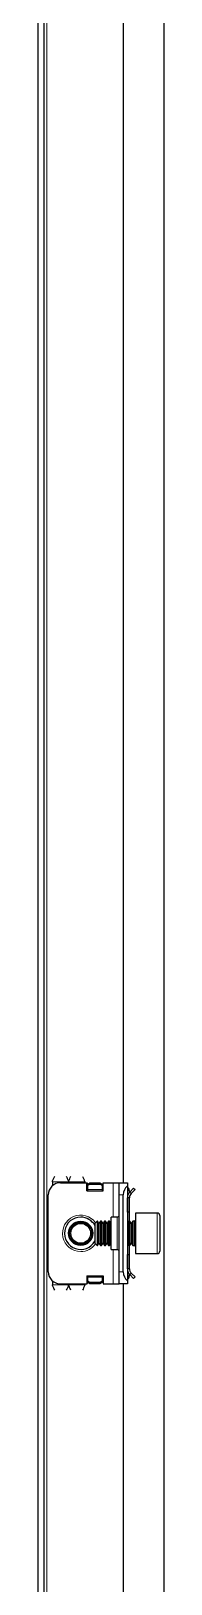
# Model space of a CAD drawing. Header units: millimetres. Extents: x -598 to 2041, y -624 to 1170.
# Drawn here: x 895.2 to 926.2, y -110.4 to 273.1 of the extents above; entities that cross this region are included whole.
import ezdxf

# ---------------------------------------------------------------- set-up
doc = ezdxf.new("R2010")
doc.units = ezdxf.units.MM

msp = doc.modelspace()

# ---------------------------------------------------------------- linework, layer by layer
at = {"color": 7, "linetype": 'Continuous', "lineweight": 25}
for p, q in [((895.19, -491.79), (895.19, 1069.21)), ((896.69, -491.79), (896.69, 1069.21)), ((926.19, 1038.21), (926.19, -460.79)), ((916.19, 588.71), (916.19, -11.29)), ((898.69, -11.04), (898.69, -12.05)), ((900.69, -11.29), (907.19, -11.29)), ((906.69, -11.04), (906.69, -11.29)), ((907.19, -13.29), (907.19, -11.29)), ((907.39, -11.4), (907.19, -11.4)), ((907.39, -13.29), (907.39, -11.4)), ((907.44, -11.67), (907.94, -11.31)), ((907.94, -11.31), (907.94, -11.67)), ((907.94, -11.31), (910.44, -11.31)), ((910.44, -11.67), (910.44, -11.31)), ((910.44, -11.31), (910.94, -11.67)), ((911.19, -13.29), (911.19, -11.29)), ((911.19, -11.29), (913.69, -11.29)), ((913.69, -11.29), (915.19, -11.29)), ((915.19, -11.29), (917.19, -11.29)), ((915.19, -14.29), (915.19, -11.29)), ((917.19, -11.29), (917.19, -12.05)), ((897.69, -33.29), (897.69, -14.29)), ((907.19, -13.29), (911.19, -13.29)), ((907.94, -11.67), (907.44, -12.02)), ((907.44, -12.02), (907.44, -11.67)), ((907.44, -12.93), (907.44, -12.02)), ((907.44, -13.29), (907.44, -12.93)), ((907.94, -11.67), (910.44, -11.67)), ((910.94, -12.02), (910.44, -11.67)), ((910.94, -11.67), (910.94, -12.02)), ((910.94, -12.02), (910.94, -12.93)), ((910.94, -12.93), (910.94, -13.29)), ((915.19, -33.29), (915.19, -14.29)), ((916.19, -33.29), (916.19, -14.29)), ((917.19, -12.05), (917.19, -35.52)), ((917.19, -12.37), (917.4, -12.58)), ((917.69, -15.04), (917.19, -15.04)), ((917.19, -18.54), (917.19, -15.04)), ((917.69, -13.29), (917.69, -13.75)), ((917.69, -18.54), (917.69, -15.04)), ((917.78, -13.62), (918.75, -12.65)), ((918.13, -13.98), (917.78, -13.62)), ((918.13, -13.98), (919.11, -13)), ((918.75, -12.65), (919.11, -13)), ((917.69, -18.54), (917.19, -18.54)), ((917.69, -20.79), (917.69, -18.54)), ((924.59, -18.79), (919.19, -18.79)), ((919.19, -18.79), (919.19, -28.79)), ((909.75, -20.79), (909.19, -21.34)), ((909.19, -21.34), (909.19, -26.23)), ((909.8, -20.79), (909.75, -20.79)), ((909.75, -20.79), (909.75, -26.79)), ((910.19, -21.34), (909.8, -20.79)), ((909.8, -20.79), (909.8, -26.31)), ((910.58, -20.79), (910.19, -21.34)), ((910.19, -21.34), (910.19, -25.85)), ((910.8, -20.79), (910.58, -20.79)), ((910.58, -20.79), (910.58, -26.31)), ((911.19, -21.34), (910.8, -20.79)), ((910.8, -20.79), (910.8, -26.31)), ((911.58, -20.79), (911.19, -21.34)), ((911.19, -21.34), (911.19, -25.85)), ((911.8, -20.79), (911.58, -20.79)), ((911.58, -20.79), (911.58, -26.31)), ((912.19, -21.34), (911.8, -20.79)), ((911.8, -20.79), (911.8, -26.31)), ((912.58, -20.79), (912.19, -21.34)), ((912.19, -21.34), (912.19, -25.85)), ((912.8, -20.79), (912.58, -20.79)), ((912.58, -20.79), (912.58, -26.31)), ((913.19, -21.34), (912.8, -20.79)), ((912.8, -20.79), (912.8, -26.31)), ((914.69, -19.79), (913.19, -19.79)), ((913.19, -27.79), (913.19, -19.79)), ((917.58, -20.79), (917.19, -21.34)), ((917.8, -20.79), (917.58, -20.79)), ((917.58, -20.79), (917.58, -26.31)), ((918.19, -21.34), (917.8, -20.79)), ((917.8, -20.79), (917.8, -26.31)), ((918.58, -20.79), (918.19, -21.34)), ((918.19, -21.34), (918.19, -25.85)), ((918.94, -20.79), (918.58, -20.79)), ((918.58, -20.79), (918.58, -26.31)), ((925.19, -19.39), (925.19, -28.19)), ((909.19, -26.23), (909.75, -26.79)), ((909.75, -26.79), (909.8, -26.79)), ((909.8, -26.79), (910.19, -26.23)), ((909.8, -26.31), (909.8, -26.79)), ((910.19, -25.85), (910.19, -26.23)), ((910.19, -26.23), (910.58, -26.79)), ((910.58, -26.31), (910.58, -26.79)), ((910.58, -26.79), (910.8, -26.79)), ((910.8, -26.79), (911.19, -26.23)), ((910.8, -26.31), (910.8, -26.79)), ((911.19, -25.85), (911.19, -26.23)), ((911.19, -26.23), (911.58, -26.79)), ((911.58, -26.31), (911.58, -26.79)), ((911.58, -26.79), (911.8, -26.79)), ((911.8, -26.79), (912.19, -26.23)), ((911.8, -26.31), (911.8, -26.79)), ((912.19, -25.85), (912.19, -26.23)), ((912.19, -26.23), (912.58, -26.79)), ((912.58, -26.31), (912.58, -26.79)), ((912.58, -26.79), (912.8, -26.79)), ((912.8, -26.79), (913.19, -26.23)), ((912.8, -26.31), (912.8, -26.79)), ((917.19, -26.23), (917.58, -26.79)), ((917.58, -26.31), (917.58, -26.79)), ((917.58, -26.79), (917.8, -26.79)), ((917.69, -29.04), (917.69, -26.79)), ((917.8, -26.79), (918.19, -26.23)), ((917.8, -26.31), (917.8, -26.79)), ((918.19, -25.85), (918.19, -26.23)), ((918.19, -26.23), (918.58, -26.79)), ((918.58, -26.31), (918.58, -26.79)), ((918.58, -26.79), (918.94, -26.79)), ((913.19, -27.79), (914.69, -27.79)), ((917.19, -32.54), (917.19, -29.04)), ((917.19, -29.04), (917.69, -29.04)), ((917.69, -32.54), (917.69, -29.04)), ((919.19, -28.79), (924.59, -28.79)), ((907.19, -34.29), (907.19, -36.29)), ((907.19, -34.29), (911.19, -34.29)), ((907.39, -36.17), (907.39, -34.29)), ((907.44, -34.64), (907.44, -34.29)), ((910.94, -34.29), (910.94, -34.64)), ((911.19, -34.29), (911.19, -36.29)), ((915.19, -36.29), (915.19, -33.29)), ((917.69, -32.54), (917.19, -32.54)), ((917.69, -34.29), (917.69, -33.89)), ((918.13, -33.6), (917.78, -33.95)), ((917.78, -33.95), (918.75, -34.93)), ((918.13, -33.6), (919.11, -34.57)), ((898.69, -35.52), (898.69, -36.54)), ((900.69, -36.29), (907.19, -36.29)), ((906.69, -36.29), (906.69, -36.54)), ((907.19, -36.17), (907.39, -36.17)), ((907.44, -35.55), (907.44, -34.64)), ((907.44, -35.55), (907.94, -35.91)), ((907.44, -35.91), (907.44, -35.55)), ((907.94, -36.26), (907.44, -35.91)), ((910.44, -35.91), (907.94, -35.91)), ((907.94, -35.91), (907.94, -36.26)), ((910.44, -36.26), (907.94, -36.26)), ((910.44, -35.91), (910.94, -35.55)), ((910.44, -36.26), (910.44, -35.91)), ((910.94, -35.91), (910.44, -36.26)), ((910.94, -34.64), (910.94, -35.55)), ((910.94, -35.55), (910.94, -35.91)), ((911.19, -36.29), (913.69, -36.29)), ((913.69, -36.29), (915.19, -36.29)), ((917.19, -36.29), (915.19, -36.29)), ((916.19, -36.29), (916.19, -411.29)), ((917.4, -34.99), (917.19, -35.2)), ((917.19, -35.52), (917.19, -36.29)), ((918.75, -34.93), (919.11, -34.57))]:
    msp.add_line(p, q, dxfattribs=at)
at = {"color": 8, "linetype": 'Continuous', "lineweight": 18}
for p, q in [((897.29, -489.69), (897.29, 1067.11)), ((898.69, -11.04), (902.69, -11.04)), ((902.69, -11.04), (906.69, -11.04)), ((913.69, -19.79), (913.69, -11.29)), ((910.94, -12.93), (907.44, -12.93)), ((916.19, -14.29), (915.19, -14.29)), ((917.19, -12.79), (917.4, -12.58)), ((917.19, -13.29), (917.69, -13.29)), ((924.59, -28.79), (924.59, -18.79)), ((914.69, -27.79), (914.69, -19.79)), ((918.94, -22.17), (918.94, -20.79)), ((918.94, -26.79), (918.94, -22.17)), ((913.69, -36.29), (913.69, -27.79)), ((915.19, -33.29), (916.19, -33.29)), ((917.19, -34.29), (917.69, -34.29)), ((898.69, -36.54), (902.69, -36.54)), ((906.69, -36.54), (902.69, -36.54)), ((907.44, -34.64), (910.94, -34.64)), ((917.19, -34.79), (917.4, -34.99))]:
    msp.add_line(p, q, dxfattribs=at)
at = {"color": 7, "linetype": 'Continuous', "lineweight": 25}
for radius in [3, 2.76, 2.45]:
    msp.add_circle((905.69, -23.79), radius, dxfattribs=at)
for centre, radius, start, end in [((900.69, -14.29), 3, 90, 180), ((919.19, -14.29), 3, 131.8103, 180), ((916.69, -13.29), 1, 360, 45), ((924.59, -19.39), 0.6, 0, 90), ((905.69, -23.79), 4, 90, 331.045), ((905.69, -23.79), 4, 28.955, 90), ((914.69, -19.29), 0.5, 270, 0), ((918.94, -20.54), 0.25, 270, 0), ((918.94, -27.04), 0.25, 360, 90), ((914.69, -28.29), 0.5, 360, 90), ((924.59, -28.19), 0.6, 270, 360), ((900.69, -33.29), 3, 180, 270), ((919.19, -33.29), 3, 180, 228.1897), ((916.69, -34.29), 1, 315, 360)]:
    msp.add_arc(centre, radius, start, end, dxfattribs=at)
at = {"color": 8, "linetype": 'Continuous', "lineweight": 18}
for start, end in [(35.4622, 270), (270, 324.5378)]:
    msp.add_arc((905.69, -23.79), 4.5, start, end, dxfattribs=at)
at = {"color": 7, "linetype": 'Continuous', "lineweight": 25}
for points, knots in [([(898.69, -11.04), (898.79, -10.79), (898.98, -10.31), (899.17, -9.91), (899.26, -9.71)], [0, 0, 0, 0, 0.502065, 1, 1, 1, 1]), ([(902.12, -9.72), (902.2, -9.88), (902.37, -10.23), (902.56, -10.72), (902.68, -11), (902.69, -11.04)], [0, 0, 0, 0, 0.4154826, 0.9171518, 1, 1, 1, 1]), ([(902.69, -11.04), (902.79, -10.79), (902.98, -10.31), (903.17, -9.91), (903.26, -9.71)], [0, 0, 0, 0, 0.502065, 1, 1, 1, 1]), ([(906.12, -9.72), (906.2, -9.88), (906.37, -10.23), (906.56, -10.72), (906.68, -11), (906.69, -11.04)], [0, 0, 0, 0, 0.415483, 0.917152, 1, 1, 1, 1]), ([(917.78, -13.62), (917.62, -13.81), (917.32, -14.19), (917.2, -14.72), (917.19, -15), (917.19, -15.04)], [0, 0, 0, 0, 0.461863, 0.923726, 1, 1, 1, 1]), ([(918.13, -13.98), (918.01, -14.13), (917.83, -14.35), (917.71, -14.73), (917.7, -14.93), (917.69, -15.04)], [0, 0, 0, 0, 0.485042, 0.738404, 1, 1, 1, 1]), ([(917.19, -32.54), (917.22, -32.78), (917.27, -33.26), (917.56, -33.72), (917.75, -33.92), (917.78, -33.95)], [0, 0, 0, 0, 0.461863, 0.923726, 1, 1, 1, 1]), ([(917.69, -32.54), (917.71, -32.73), (917.74, -33.02), (917.93, -33.37), (918.06, -33.52), (918.13, -33.6)], [0, 0, 0, 0, 0.485042, 0.738404, 1, 1, 1, 1]), ([(899.26, -37.85), (899.18, -37.69), (899.01, -37.34), (898.82, -36.86), (898.71, -36.58), (898.69, -36.54)], [0, 0, 0, 0, 0.415483, 0.917152, 1, 1, 1, 1]), ([(902.69, -36.54), (902.6, -36.78), (902.41, -37.27), (902.21, -37.66), (902.12, -37.86)], [0, 0, 0, 0, 0.502065, 1, 1, 1, 1]), ([(903.26, -37.85), (903.18, -37.69), (903.01, -37.34), (902.82, -36.86), (902.71, -36.58), (902.69, -36.54)], [0, 0, 0, 0, 0.415483, 0.917152, 1, 1, 1, 1]), ([(906.69, -36.54), (906.6, -36.78), (906.41, -37.27), (906.21, -37.66), (906.12, -37.86)], [0, 0, 0, 0, 0.502065, 1, 1, 1, 1])]:
    msp.add_open_spline(points, degree=3, knots=knots, dxfattribs=at)

doc.saveas('drawing.dxf')
